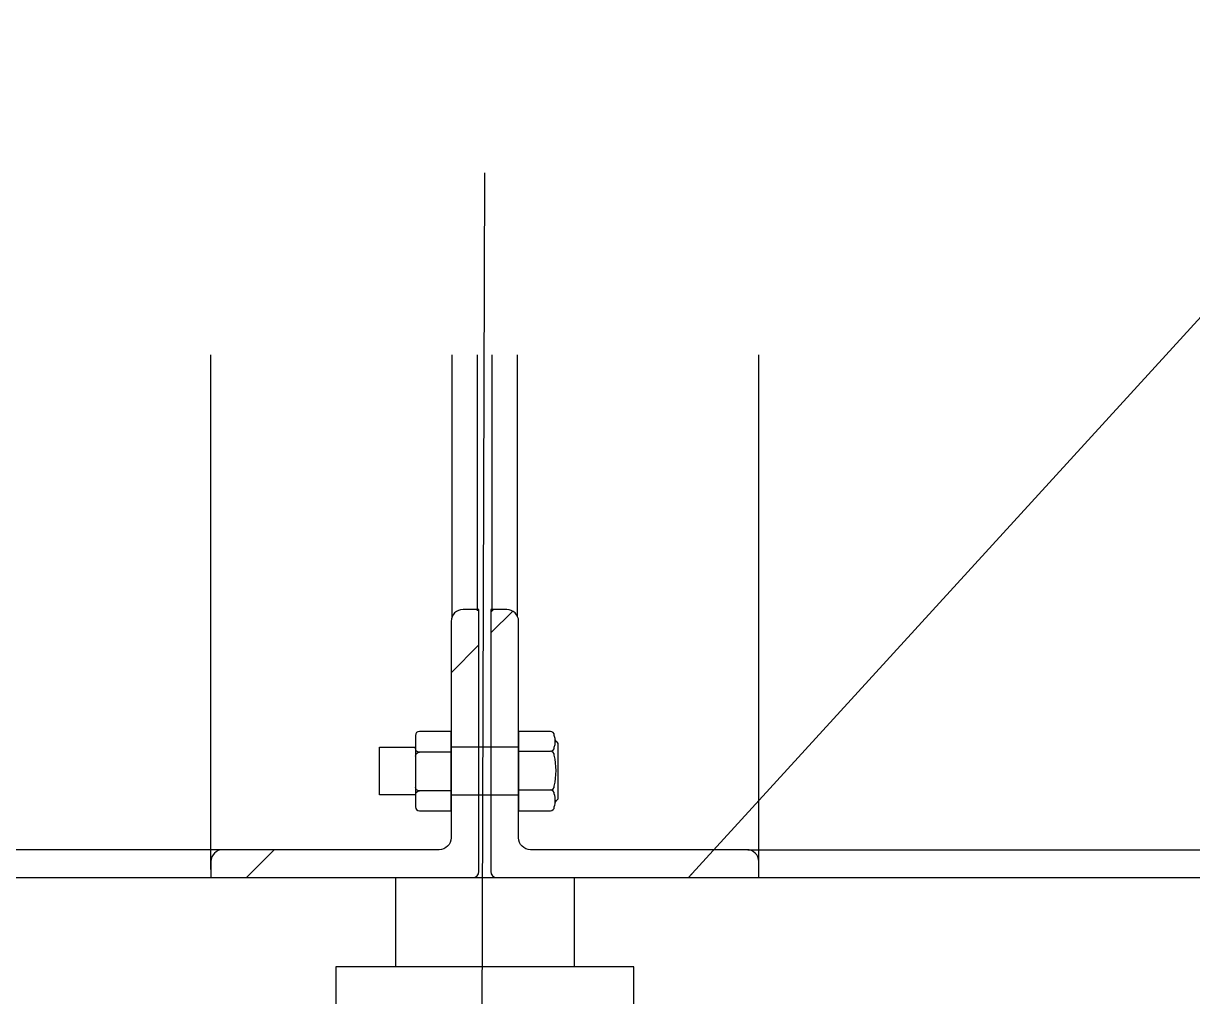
# Model space of a CAD drawing. Header units: metres. Extents: x 0 to 5442, y 0 to 7067.
# Drawn here: x 1451 to 2040, y 3300 to 3790 of the extents above; entities that cross this region are included whole.
import ezdxf

# ---------------------------------------------------------------- set-up
doc = ezdxf.new("R2010")
doc.units = ezdxf.units.M
for name, color, linetype in [('2', 2, 'Continuous'), ('3', 3, 'Continuous'), ('4', 4, 'Continuous'), ('7', 7, 'Continuous'), ('BH', 3, 'Continuous'), ('DIM', 3, 'Continuous')]:
    doc.layers.add(name, color=color, linetype=linetype)
doc.dimstyles.get("Standard").update_dxf_attribs({"dimtxt": 2.5, "dimasz": 2.5, "dimexe": 1.25, "dimexo": 0.625, "dimtad": 1, "dimcen": 2.5, "dimazin": 3, "dimtfac": 1, "dimtmove": 0, "dimatfit": 3})

msp = doc.modelspace()

# ---------------------------------------------------------------- hatches: boundary and pattern name
at = {"layer": 'BH'}
h = msp.add_hatch(dxfattribs=at)
h.set_pattern_fill('ANSI31', scale=80)
h.paths.add_polyline_path([(1666.6, 3425.07), (1680.6, 3425.07), (1680.6, 3494.5), (1672.6, 3494.5, 0.41), (1666.6, 3488.5)])
h.paths.add_polyline_path([(1666.6, 3401.07), (1680.6, 3401.07), (1680.6, 3425.07), (1666.6, 3425.07)])
h.paths.add_polyline_path([(1680.6, 3401.07), (1666.6, 3401.07), (1666.6, 3379.5, -0.41), (1660.6, 3373.5), (1551.6, 3373.5, 0.41), (1545.6, 3367.5), (1545.6, 3359.5), (1677.6, 3359.5, 0.41), (1680.6, 3362.5)])
h.paths.add_polyline_path([(1686.6, 3425.07), (1700.6, 3425.07), (1700.6, 3488.5, 0.41), (1694.6, 3494.5), (1687.89, 3494.5), (1686.6, 3493.21)])
h.paths.add_polyline_path([(1686.6, 3401.07), (1700.6, 3401.07), (1700.6, 3425.07), (1686.6, 3425.07)])
h.paths.add_polyline_path([(1686.6, 3362.5, 0.41), (1689.6, 3359.5), (1821.6, 3359.5), (1821.6, 3367.5, 0.41), (1815.6, 3373.5), (1706.6, 3373.5, -0.41), (1700.6, 3379.5), (1700.6, 3401.07), (1686.6, 3401.07)])

# ---------------------------------------------------------------- linework, layer by layer
at = {"layer": '2'}
msp.add_line((846.67, 3359.5), (2520.52, 3359.5), dxfattribs=at)
at = {"layer": '3'}
for p, q in [((1700.6, 3423.07), (1716.6, 3423.07)), ((1666.6, 3422.58), (1650.6, 3422.58)), ((1666.6, 3403.07), (1650.6, 3403.07)), ((1700.6, 3403.57), (1716.6, 3403.57)), ((1551.07, 3373.48), (846.67, 3373.48)), ((1816.12, 3373.48), (2520.52, 3373.48))]:
    msp.add_line(p, q, dxfattribs=at)
for points in [[(1648.6, 3431.07), (1648.6, 3395.07, 0.41), (1650.6, 3393.07), (1666.6, 3393.07), (1666.6, 3433.07), (1650.6, 3433.07, 0.41)], [(1700.6, 3393.07), (1716.6, 3393.07, 0.41), (1718.6, 3395.07, 0.15), (1718.6, 3401.57, 0.41), (1716.6, 3403.57, 0.41), (1718.6, 3405.57, 0.11), (1718.6, 3421.07, 0.41), (1716.6, 3423.07, 0.41), (1718.6, 3425.07, 0.16), (1718.6, 3431.07, 0.41), (1716.6, 3433.07), (1700.6, 3433.07)]]:
    msp.add_lwpolyline(points, format="xyb", close=True, dxfattribs=at)
for points in [[(1719.04, 3397.27, -0.13), (1720.6, 3399.07), (1720.6, 3427.07, -0.13), (1719.06, 3428.85)], [(1648.6, 3420.58, -0.41), (1650.6, 3422.58, -0.41), (1648.6, 3424.58)], [(1648.6, 3401.07, -0.41), (1650.6, 3403.07, -0.41), (1648.6, 3405.07)]]:
    msp.add_lwpolyline(points, format="xyb", dxfattribs=at)
for points in [[(1648.6, 3401.07), (1630.6, 3401.07), (1630.6, 3425.07), (1648.6, 3425.07)], [(1700.6, 3425.07), (1666.6, 3425.07)], [(1666.6, 3401.07), (1700.6, 3401.07)]]:
    msp.add_lwpolyline(points, dxfattribs=at)
at = {"layer": '4'}
for points in [[(1677.6, 3359.5, 0.41), (1680.6, 3362.5), (1680.6, 3494.5), (1672.6, 3494.5, 0.41), (1666.6, 3488.5), (1666.6, 3379.5, -0.41), (1660.6, 3373.5), (1551.6, 3373.5, 0.41), (1545.6, 3367.5), (1545.6, 3359.5)], [(1686.6, 3362.5, 0.41), (1689.6, 3359.5), (1821.6, 3359.5), (1821.6, 3367.5, 0.41), (1815.6, 3373.5), (1706.6, 3373.5, -0.41), (1700.6, 3379.5), (1700.6, 3488.5, 0.41), (1694.6, 3494.5), (1686.6, 3494.5)]]:
    msp.add_lwpolyline(points, format="xyb", close=True, dxfattribs=at)
at = {"layer": '7'}
for p, q in [((1545.6, 3363.5), (1545.6, 3622.79)), ((1667.07, 3490.83), (1667.07, 3622.79)), ((1679.95, 3493.86), (1679.95, 3622.79)), ((1687.24, 3493.86), (1687.24, 3622.79)), ((1700.13, 3490.83), (1700.13, 3622.79)), ((1821.6, 3363.5), (1821.6, 3622.79)), ((1638.6, 3359.5), (1638.6, 3314.5)), ((1728.6, 3359.5), (1728.6, 3314.5))]:
    msp.add_line(p, q, dxfattribs=at)
msp.add_lwpolyline([(1782.6, 3254.5), (1773.6, 3254.5, -0.41), (1758.6, 3269.5), (1758.6, 3314.5), (1608.6, 3314.5), (1608.6, 3269.5, -0.41), (1593.6, 3254.5), (1584.6, 3254.5)], format="xyb", dxfattribs=at)
at = {"layer": 'BH'}
msp.add_line((1686.6, 3493.21), (1687.89, 3494.5), dxfattribs=at)
at = {"layer": 'DIM'}
msp.add_line((1674.33, 619.41), (1683.6, 3714.38), dxfattribs=at)

# ---------------------------------------------------------------- leaders
msp.add_leader([(1786.24, 3359.5), (2634.82, 4288.36)], dimstyle='Standard', dxfattribs=at)

doc.saveas('drawing.dxf')
